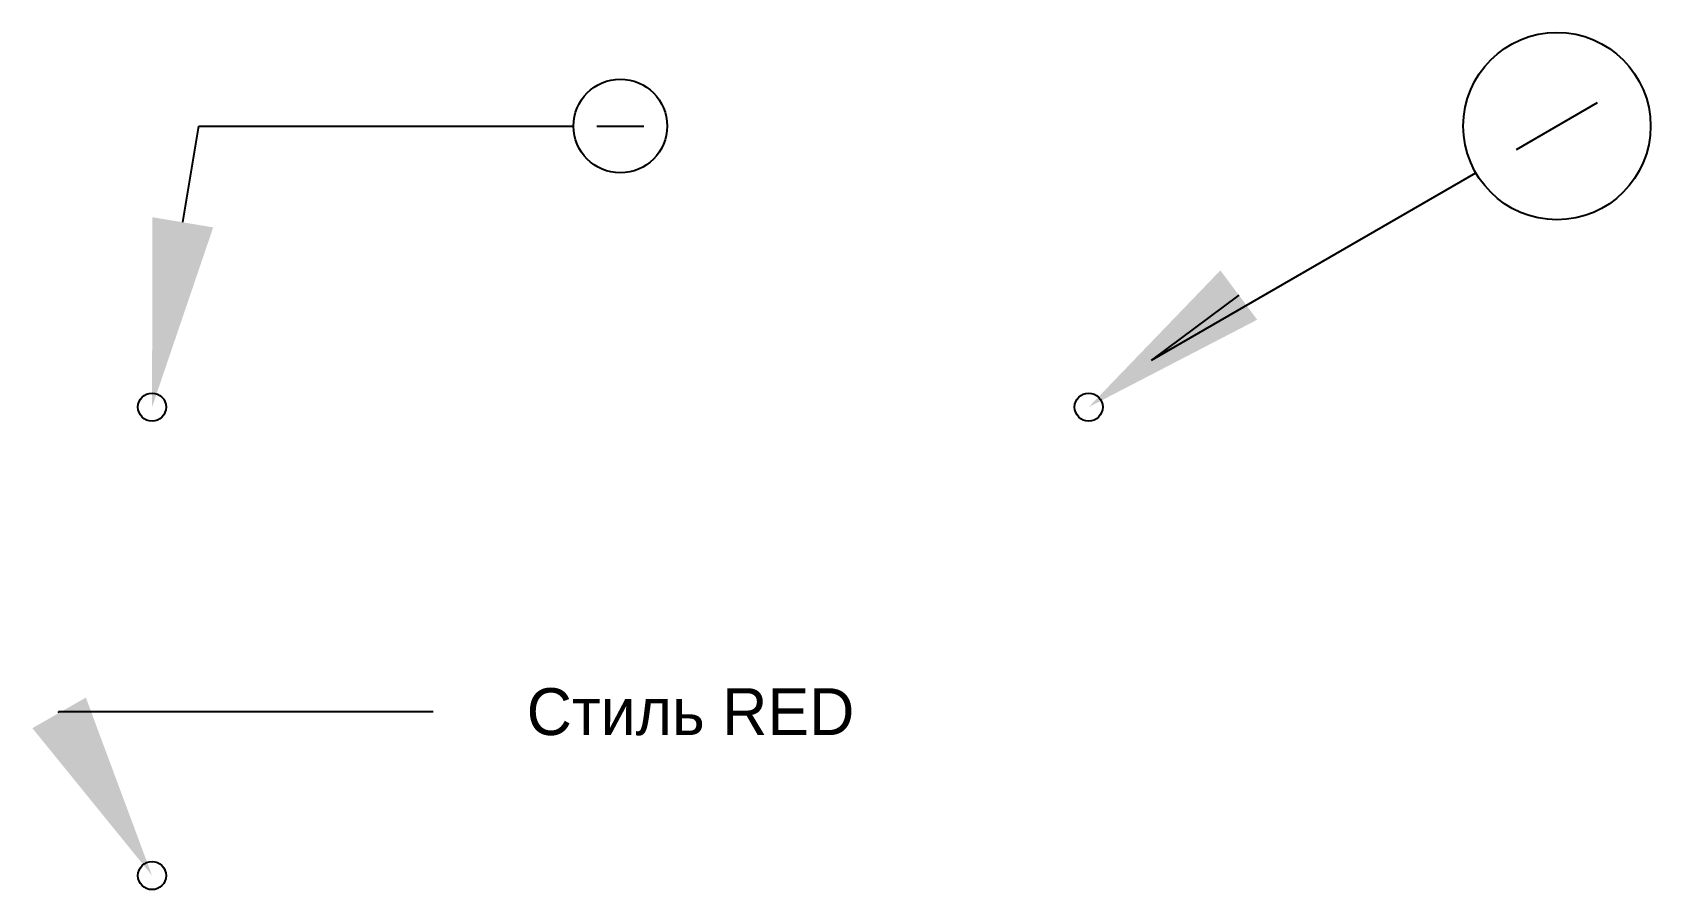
# Model space of a CAD drawing. Header units: metres. Extents: x -2.6 to 32, y -10.3 to 8.
import ezdxf
from ezdxf import colors
from ezdxf.entities.mleader import LeaderData, LeaderLine
from ezdxf.math import Vec2, Vec3

# ---------------------------------------------------------------- set-up
doc = ezdxf.new("R2010")
doc.units = ezdxf.units.M
doc.mleader_styles.duplicate_entry("Standard", 'RED')

# ---------------------------------------------------------------- blocks, each defined once
blk = doc.blocks.new('MARK')
at = {"color": 0}
blk.add_line((-0.5, 0), (0.5, 0), dxfattribs=at)
blk.add_circle((0, 0), 1, dxfattribs=at)

msp = doc.modelspace()

# ---------------------------------------------------------------- linework, layer by layer
for centre in [(0, 0), (20, 0), (0, -10)]:
    msp.add_circle(centre, 0.3)

# ---------------------------------------------------------------- leaders
ml = msp.add_multileader_block('Standard')
ml.set_content('MARK', color=3, scale=2)
ml.set_leader_properties(linetype='ByLayer')
ml.build(insert=Vec2(0, 0))
ctx = ml.context
ctx.base_point = Vec3(28.268, 5)
notes = []
notes.append((ctx, [(0, (1, 1, 0), (21.34, 1), (0.866025, 0.5), 8, [(0, [(20, 0)], 0, [])])]))
ctx.block.insert, ctx.block.rotation = Vec3(30, 6), 0.523599
ml = msp.add_multileader_block('Standard')
ml.set_content('MARK', color=5)
ml.set_leader_properties(linetype='ByLayer')
ml.build(insert=Vec2(0, 0))
ctx = ml.context
ctx.base_point = Vec3(9, 6)
notes.append((ctx, [(0, (1, 1, 0), (1, 6), (1, 0), 8, [(0, [(0, 0)], 0, [])])]))
ctx.block.insert = Vec3(10, 6)
ml = msp.add_multileader_mtext('RED')
ml.set_content('Стиль RED')
ml.set_leader_properties(color=3, linetype='ByLayer')
ml.build(insert=Vec2(0, 0))
ctx = ml.context
ctx.base_point, ctx.char_height = Vec3(6, -6.5), 1
notes.append((ctx, [(0, (1, 1, 0), (-2, -6.5), (1, 0), 8, [(0, [(0, -10)], 0, [])])]))
ctx.mtext.insert = Vec3(8, -6)
for ctx, leaders in notes:
    for number, flags, end, landing, length, lines in leaders:
        leader = LeaderData()
        leader.index, (leader.has_last_leader_line, leader.has_dogleg_vector, leader.attachment_direction) = number, flags
        leader.last_leader_point, leader.dogleg_vector, leader.dogleg_length = Vec3(end), Vec3(landing), length
        for number, points, colour, breaks in lines:
            line = LeaderLine()
            line.index, line.vertices, line.color, line.breaks = number, Vec3.list(points), colors.encode_raw_color(colour), breaks
            leader.lines.append(line)
        ctx.leaders.append(leader)

doc.saveas('drawing.dxf')
